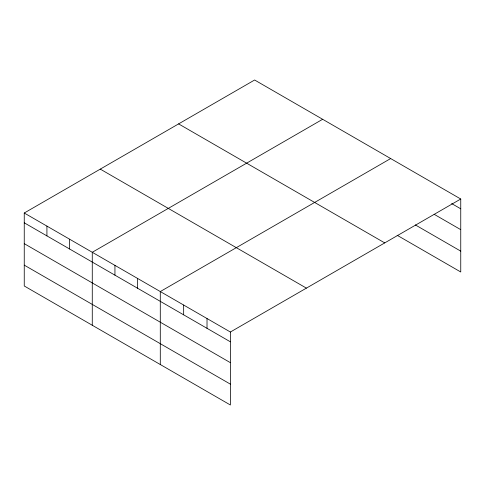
<?xml version="1.0" encoding="UTF-8"?>
<svg xmlns="http://www.w3.org/2000/svg" width="485" height="485" viewBox="0 0 485 485"><rect width="100%" height="100%" fill="white"/><g stroke="black" fill="none" stroke-linecap="round" stroke-linejoin="round"><path stroke-width="0.73" d="M460.75 199.014L230.381 332.019L230.381 404.993L24.25 285.986L24.25 213.012L254.619 80.007L460.75 199.014L460.75 271.988L397.154 235.273M322.646 119.28L92.271 252.285L92.271 325.259M390.667 158.553L160.292 291.558L160.292 364.532M451.662 203.567L460.75 208.811M434.142 214.297L460.75 229.66M415.324 224.913L460.75 251.139M178.601 123.899L384.726 242.906M100.274 169.119L306.399 288.126M24.25 213.012L230.381 332.019M24.25 222.809L230.381 341.816M24.25 243.658L230.381 362.665M24.25 265.137L230.381 384.144M207.016 318.53L207.016 328.327M183.657 305.047L183.657 314.838M137.619 278.469L137.619 288.26M114.945 265.374L114.945 275.171M69.597 239.196L69.597 248.987M46.924 226.101L46.924 235.898"/></g></svg>
